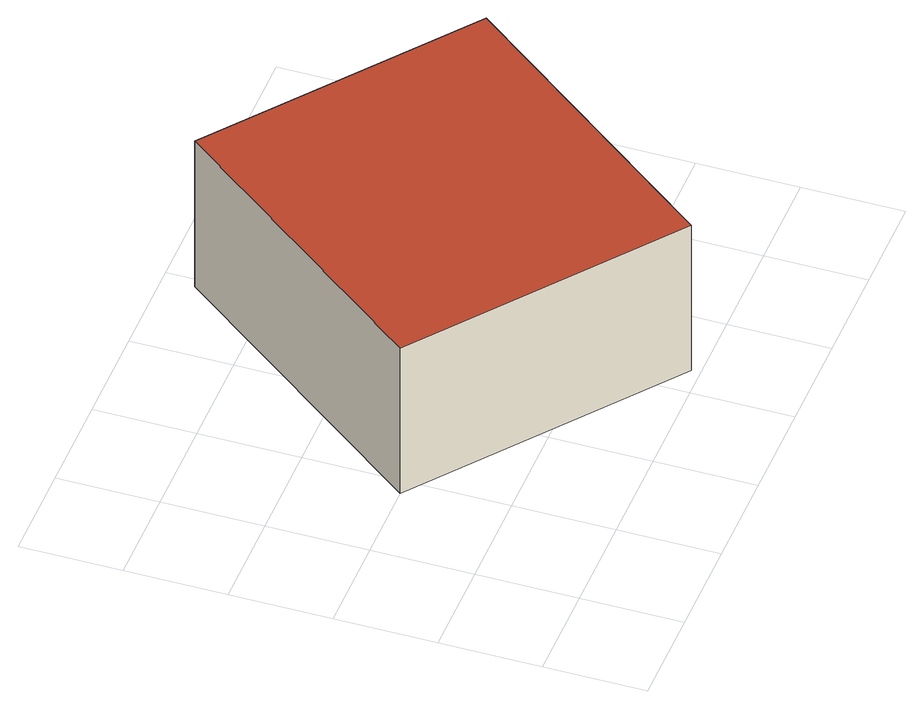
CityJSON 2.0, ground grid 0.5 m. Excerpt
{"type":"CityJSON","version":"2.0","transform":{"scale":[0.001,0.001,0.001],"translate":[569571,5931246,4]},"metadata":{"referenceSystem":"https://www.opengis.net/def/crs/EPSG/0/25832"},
"CityObjects":{
"building1":{"type":"Building","attributes":{"Grundfläche 2D":"2.652166","Grundhöhe NN":"4.018"},"geometry":[{"type":"Solid","lod":"3","boundaries":[[[[0,1,2,3]],[[4,5,3,2]],[[5,6,0,3]],[[6,7,1,0]],[[7,4,2,1]],[[7,6,5,4]]]],"semantics":{"surfaces":[{"type":"RoofSurface"},{"type":"WallSurface"},{"type":"GroundSurface"}],"values":[[0,1,1,1,1,2]]}}]}
},
"vertices":[
[1648,47,880],[2690,1390,880],[1457,2346,880],[415,1002,880],[1457,2346,18],[415,1002,18],[1648,47,18],[2690,1390,18]
]}
